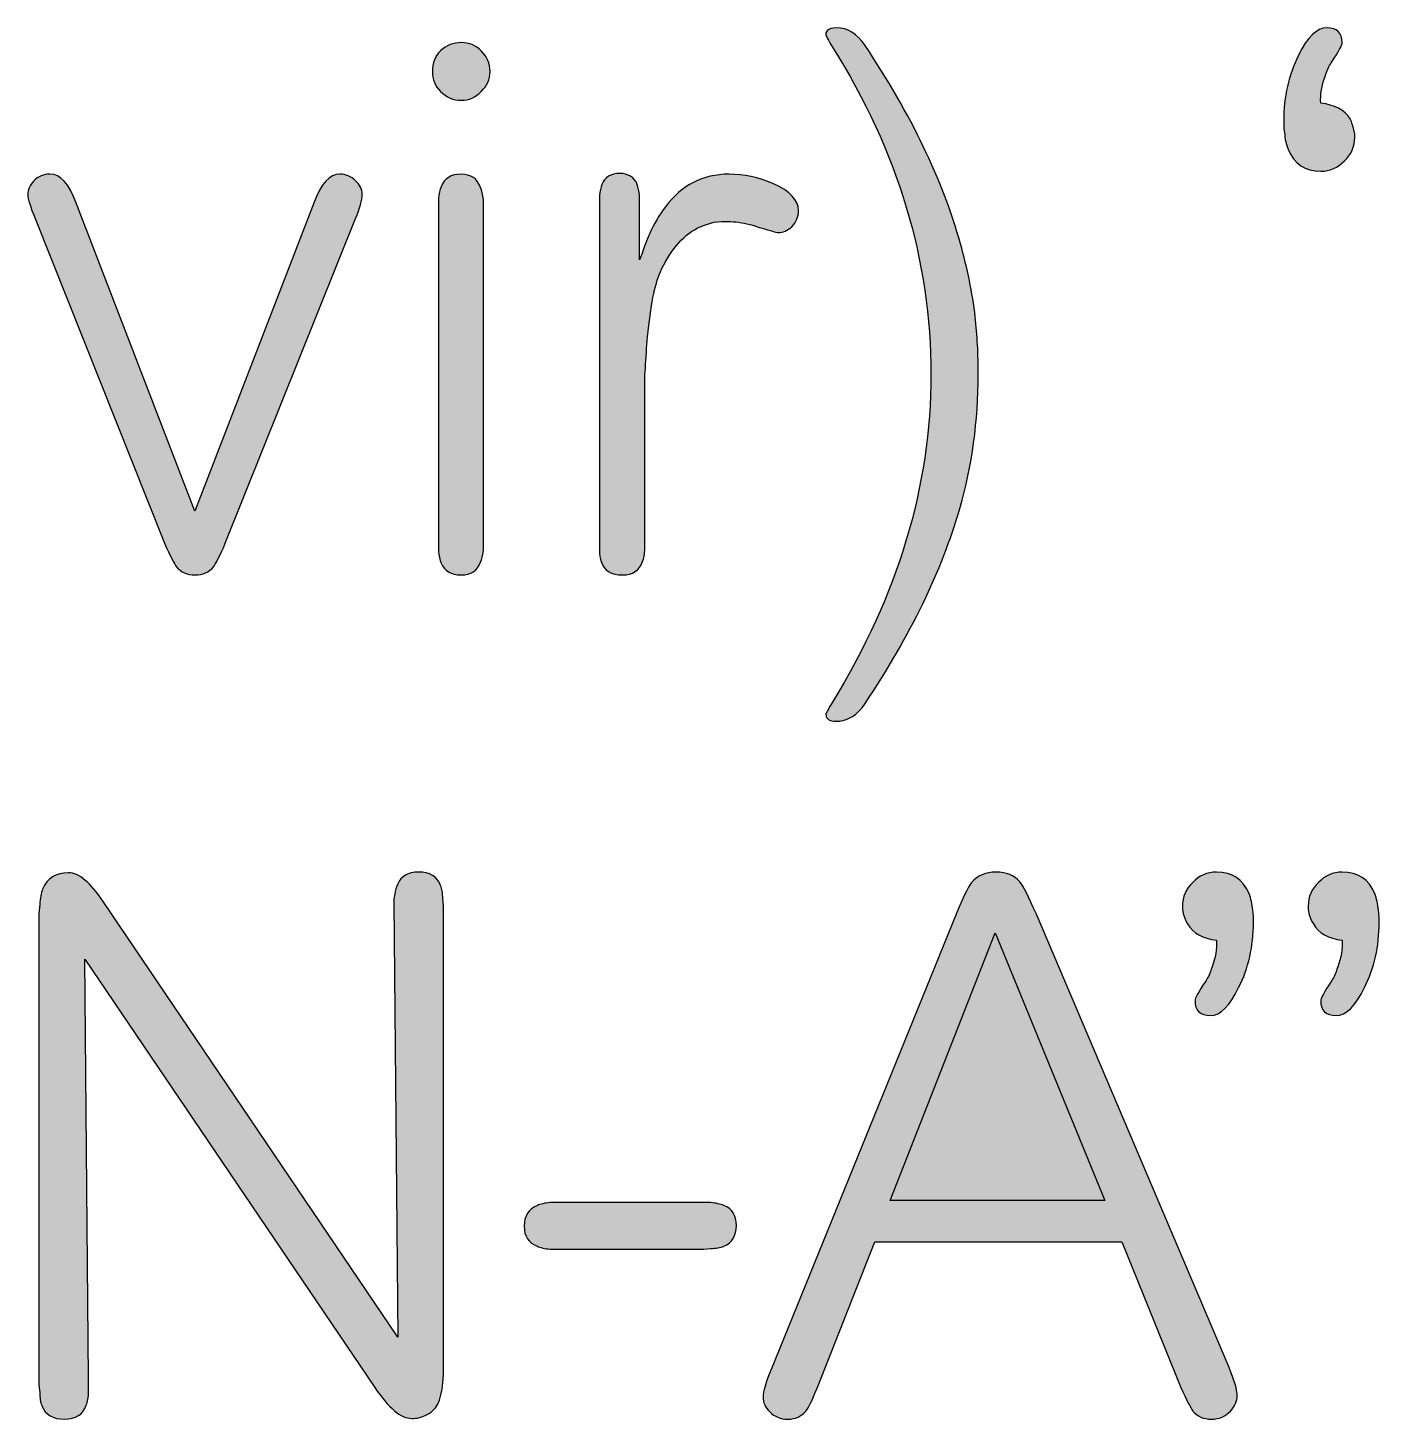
# Model space of a CAD drawing. Header units: centimetres. Extents: x -18.6 to 18.8, y -13 to 11.8.
# Drawn here: x -10.97 to -10.335, y -11.728 to -11.075 of the extents above; entities that cross this region are included whole.
import ezdxf

# ---------------------------------------------------------------- set-up
doc = ezdxf.new("R2010")
doc.units = ezdxf.units.CM
doc.header["$MEASUREMENT"] = 0
doc.layers.add('Layer 1', color=7, linetype='Continuous')

msp = doc.modelspace()

# ---------------------------------------------------------------- hatches: boundary and pattern name
at = {"layer": 'Layer 1', "true_color": 0x373435}
h = msp.add_hatch(color=250, dxfattribs=at)
edge = h.paths.add_edge_path()
edge.add_spline(control_points=[(-10.52366, -11.23747), (-10.52366, -11.25924), (-10.52655, -11.28019), (-10.53234, -11.30034), (-10.54069, -11.3295), (-10.55552, -11.36007), (-10.57682, -11.39202), (-10.58054, -11.39758), (-10.58517, -11.40036), (-10.59073, -11.40036), (-10.59188, -11.40036), (-10.59293, -11.40012), (-10.59386, -11.39966), (-10.59479, -11.39897), (-10.59526, -11.39815), (-10.59526, -11.39723), (-10.59526, -11.39676), (-10.59421, -11.39479), (-10.59212, -11.39132), (-10.56131, -11.34108), (-10.5459, -11.2898), (-10.5459, -11.23747), (-10.5459, -11.18399), (-10.56131, -11.1327), (-10.59212, -11.08362), (-10.59421, -11.08015), (-10.59526, -11.07818), (-10.59526, -11.07772), (-10.59526, -11.07772), (-10.59526, -11.07702), (-10.59526, -11.07702), (-10.59526, -11.07702), (-10.59457, -11.07598), (-10.59457, -11.07598), (-10.59386, -11.07505), (-10.59246, -11.07459), (-10.59038, -11.07459), (-10.58506, -11.07459), (-10.58054, -11.07736), (-10.57682, -11.08293), (-10.55528, -11.11511), (-10.54035, -11.14614), (-10.532, -11.176), (-10.52876, -11.18758), (-10.52644, -11.19904), (-10.52505, -11.21038), (-10.52413, -11.21895), (-10.52366, -11.22798), (-10.52366, -11.23747)], knot_values=[0, 0, 0, 0, 0.0625, 0.0625, 0.0625, 0.125, 0.125, 0.125, 0.1875, 0.1875, 0.1875, 0.25, 0.25, 0.25, 0.3125, 0.3125, 0.3125, 0.375, 0.375, 0.375, 0.4375, 0.4375, 0.4375, 0.5, 0.5, 0.5, 0.5625, 0.5625, 0.5625, 0.625, 0.625, 0.625, 0.6875, 0.6875, 0.6875, 0.75, 0.75, 0.75, 0.8125, 0.8125, 0.8125, 0.875, 0.875, 0.875, 0.9375, 0.9375, 0.9375, 1, 1, 1, 1], degree=3, periodic=1)
h = msp.add_hatch(color=250, dxfattribs=at)
edge = h.paths.add_edge_path()
edge.add_spline(control_points=[(-10.36275, -11.11001), (-10.35626, -11.1107), (-10.35163, -11.11314), (-10.34884, -11.1173), (-10.34815, -11.11893), (-10.34757, -11.12067), (-10.34711, -11.12251), (-10.34711, -11.12251), (-10.34676, -11.1246), (-10.34676, -11.1246), (-10.34676, -11.1246), (-10.34676, -11.12599), (-10.34676, -11.12599), (-10.34676, -11.13039), (-10.34839, -11.13409), (-10.35163, -11.1371), (-10.35463, -11.14035), (-10.35834, -11.14196), (-10.36275, -11.14196), (-10.37016, -11.14196), (-10.37526, -11.13849), (-10.37804, -11.13154), (-10.37896, -11.12946), (-10.37954, -11.12691), (-10.37978, -11.12391), (-10.38001, -11.12275), (-10.38012, -11.12159), (-10.38012, -11.12043), (-10.38012, -11.12043), (-10.38012, -11.11835), (-10.38012, -11.11835), (-10.38012, -11.10701), (-10.37781, -11.0967), (-10.37317, -11.08744), (-10.369, -11.07888), (-10.36459, -11.07459), (-10.35995, -11.07459), (-10.3551, -11.07459), (-10.35266, -11.07691), (-10.35266, -11.08154), (-10.35266, -11.0827), (-10.35429, -11.0857), (-10.35753, -11.09057), (-10.35799, -11.09126), (-10.35845, -11.09207), (-10.35892, -11.09299), (-10.35961, -11.09438), (-10.36019, -11.09589), (-10.36066, -11.09751), (-10.36228, -11.10168), (-10.36298, -11.10585), (-10.36275, -11.11001)], knot_values=[0, 0, 0, 0, 0.058824, 0.058824, 0.058824, 0.117647, 0.117647, 0.117647, 0.176471, 0.176471, 0.176471, 0.235294, 0.235294, 0.235294, 0.294118, 0.294118, 0.294118, 0.352941, 0.352941, 0.352941, 0.411765, 0.411765, 0.411765, 0.470588, 0.470588, 0.470588, 0.529412, 0.529412, 0.529412, 0.588235, 0.588235, 0.588235, 0.647059, 0.647059, 0.647059, 0.705882, 0.705882, 0.705882, 0.764706, 0.764706, 0.764706, 0.823529, 0.823529, 0.823529, 0.882353, 0.882353, 0.882353, 0.941176, 0.941176, 0.941176, 1, 1, 1, 1], degree=3, periodic=1)
h = msp.add_hatch(color=250, dxfattribs=at)
edge = h.paths.add_edge_path()
edge.add_spline(control_points=[(-10.75302, -11.09508), (-10.75302, -11.09878), (-10.75442, -11.10191), (-10.7572, -11.10446), (-10.75975, -11.10723), (-10.76287, -11.10862), (-10.76658, -11.10862), (-10.7703, -11.10862), (-10.77353, -11.10723), (-10.77632, -11.10446), (-10.77887, -11.10191), (-10.78014, -11.09878), (-10.78014, -11.09508), (-10.78014, -11.09114), (-10.77887, -11.0879), (-10.77632, -11.08536), (-10.77353, -11.08281), (-10.7703, -11.08154), (-10.76658, -11.08154), (-10.76287, -11.08154), (-10.75975, -11.08281), (-10.7572, -11.08536), (-10.75442, -11.08814), (-10.75302, -11.09138), (-10.75302, -11.09508)], knot_values=[0, 0, 0, 0, 0.125, 0.125, 0.125, 0.25, 0.25, 0.25, 0.375, 0.375, 0.375, 0.5, 0.5, 0.5, 0.625, 0.625, 0.625, 0.75, 0.75, 0.75, 0.875, 0.875, 0.875, 1, 1, 1, 1], degree=3, periodic=1)
h = msp.add_hatch(color=250, dxfattribs=at)
edge = h.paths.add_edge_path()
edge.add_spline(control_points=[(-10.83575, -11.15656), (-10.8325, -11.14775), (-10.82845, -11.14335), (-10.82358, -11.14335), (-10.8208, -11.14335), (-10.81837, -11.1444), (-10.81629, -11.14648), (-10.8142, -11.14833), (-10.81316, -11.15041), (-10.81316, -11.15273), (-10.81316, -11.15551), (-10.8142, -11.15933), (-10.81629, -11.16419), (-10.81629, -11.16419), (-10.87745, -11.31666), (-10.87745, -11.31666), (-10.87999, -11.32268), (-10.88185, -11.32638), (-10.88301, -11.32777), (-10.8851, -11.33032), (-10.888, -11.33158), (-10.89169, -11.33158), (-10.8954, -11.33158), (-10.89829, -11.33032), (-10.90039, -11.32777), (-10.90154, -11.32638), (-10.9034, -11.32268), (-10.90595, -11.31666), (-10.90595, -11.31666), (-10.96676, -11.16419), (-10.96676, -11.16419), (-10.96908, -11.15864), (-10.97024, -11.15493), (-10.97024, -11.15308), (-10.97024, -11.15077), (-10.96931, -11.14856), (-10.96746, -11.14648), (-10.96537, -11.1444), (-10.96283, -11.14335), (-10.95982, -11.14335), (-10.95495, -11.14335), (-10.9509, -11.14775), (-10.94765, -11.15656), (-10.94765, -11.15656), (-10.89169, -11.30172), (-10.89169, -11.30172), (-10.89169, -11.30172), (-10.83575, -11.15656), (-10.83575, -11.15656)], knot_values=[0, 0, 0, 0, 0.0625, 0.0625, 0.0625, 0.125, 0.125, 0.125, 0.1875, 0.1875, 0.1875, 0.25, 0.25, 0.25, 0.3125, 0.3125, 0.3125, 0.375, 0.375, 0.375, 0.4375, 0.4375, 0.4375, 0.5, 0.5, 0.5, 0.5625, 0.5625, 0.5625, 0.625, 0.625, 0.625, 0.6875, 0.6875, 0.6875, 0.75, 0.75, 0.75, 0.8125, 0.8125, 0.8125, 0.875, 0.875, 0.875, 0.9375, 0.9375, 0.9375, 1, 1, 1, 1], degree=3, periodic=1)
h = msp.add_hatch(color=250, dxfattribs=at)
edge = h.paths.add_edge_path()
edge.add_spline(control_points=[(-10.75616, -11.32013), (-10.75639, -11.32245), (-10.75686, -11.32429), (-10.75755, -11.32568), (-10.75894, -11.32962), (-10.76195, -11.33158), (-10.76658, -11.33158), (-10.77145, -11.33158), (-10.77458, -11.32974), (-10.77597, -11.32603), (-10.77666, -11.32442), (-10.77713, -11.32256), (-10.77735, -11.32047), (-10.77735, -11.32047), (-10.77735, -11.15482), (-10.77735, -11.15482), (-10.77713, -11.1525), (-10.77666, -11.15065), (-10.77597, -11.14925), (-10.77458, -11.14532), (-10.77145, -11.14335), (-10.76658, -11.14335), (-10.76195, -11.14335), (-10.75894, -11.14544), (-10.75755, -11.14961), (-10.75686, -11.15099), (-10.75639, -11.15285), (-10.75616, -11.15516), (-10.75616, -11.15516), (-10.75616, -11.32013), (-10.75616, -11.32013)], knot_values=[0, 0, 0, 0, 0.1, 0.1, 0.1, 0.2, 0.2, 0.2, 0.3, 0.3, 0.3, 0.4, 0.4, 0.4, 0.5, 0.5, 0.5, 0.6, 0.6, 0.6, 0.7, 0.7, 0.7, 0.8, 0.8, 0.8, 0.9, 0.9, 0.9, 1, 1, 1, 1], degree=3, periodic=1)
h = msp.add_hatch(color=250, dxfattribs=at)
edge = h.paths.add_edge_path()
edge.add_spline(control_points=[(-10.68039, -11.31978), (-10.68039, -11.3221), (-10.68075, -11.32395), (-10.68145, -11.32534), (-10.68284, -11.3295), (-10.68596, -11.33158), (-10.69082, -11.33158), (-10.69616, -11.33158), (-10.69951, -11.3295), (-10.7009, -11.32534), (-10.70137, -11.32395), (-10.7016, -11.3221), (-10.7016, -11.31978), (-10.7016, -11.31978), (-10.7016, -11.15343), (-10.7016, -11.15343), (-10.70137, -11.15135), (-10.70102, -11.14961), (-10.70056, -11.14822), (-10.69917, -11.14474), (-10.69639, -11.14301), (-10.69221, -11.14301), (-10.68805, -11.14301), (-10.68526, -11.14474), (-10.68387, -11.14822), (-10.68342, -11.14961), (-10.68307, -11.15135), (-10.68284, -11.15343), (-10.68284, -11.15343), (-10.68284, -11.18364), (-10.68284, -11.18364), (-10.68284, -11.18364), (-10.68179, -11.18086), (-10.68179, -11.18086), (-10.68179, -11.18086), (-10.68075, -11.17809), (-10.68075, -11.17809), (-10.68004, -11.17577), (-10.67923, -11.17369), (-10.67831, -11.17183), (-10.67599, -11.16674), (-10.67345, -11.16234), (-10.67067, -11.15864), (-10.66302, -11.14845), (-10.65306, -11.14335), (-10.64078, -11.14335), (-10.63383, -11.14335), (-10.62688, -11.14486), (-10.61992, -11.14787), (-10.61205, -11.15135), (-10.60811, -11.15551), (-10.60811, -11.16037), (-10.60811, -11.16338), (-10.60916, -11.16593), (-10.61124, -11.16801), (-10.61332, -11.16987), (-10.6154, -11.17079), (-10.6175, -11.17079), (-10.61795, -11.17079), (-10.62016, -11.17021), (-10.6241, -11.16906), (-10.62572, -11.16859), (-10.62723, -11.16813), (-10.62862, -11.16767), (-10.63001, -11.1672), (-10.63082, -11.16698), (-10.63104, -11.16698), (-10.63452, -11.16604), (-10.638, -11.16558), (-10.64147, -11.16558), (-10.64147, -11.16558), (-10.64426, -11.16558), (-10.64426, -11.16558), (-10.64426, -11.16558), (-10.64773, -11.16593), (-10.64773, -11.16593), (-10.6505, -11.16662), (-10.65318, -11.16755), (-10.65572, -11.16871), (-10.6629, -11.17264), (-10.6687, -11.17959), (-10.6731, -11.18954), (-10.67565, -11.19511), (-10.67762, -11.20517), (-10.67901, -11.21976), (-10.67946, -11.22462), (-10.67981, -11.2296), (-10.68004, -11.23469), (-10.68028, -11.23655), (-10.68039, -11.23829), (-10.68039, -11.2399), (-10.68039, -11.2399), (-10.68039, -11.31978), (-10.68039, -11.31978)], knot_values=[0, 0, 0, 0, 0.032258, 0.032258, 0.032258, 0.064516, 0.064516, 0.064516, 0.096774, 0.096774, 0.096774, 0.129032, 0.129032, 0.129032, 0.16129, 0.16129, 0.16129, 0.193548, 0.193548, 0.193548, 0.225806, 0.225806, 0.225806, 0.258065, 0.258065, 0.258065, 0.290323, 0.290323, 0.290323, 0.322581, 0.322581, 0.322581, 0.354839, 0.354839, 0.354839, 0.387097, 0.387097, 0.387097, 0.419355, 0.419355, 0.419355, 0.451613, 0.451613, 0.451613, 0.483871, 0.483871, 0.483871, 0.516129, 0.516129, 0.516129, 0.548387, 0.548387, 0.548387, 0.580645, 0.580645, 0.580645, 0.612903, 0.612903, 0.612903, 0.645161, 0.645161, 0.645161, 0.677419, 0.677419, 0.677419, 0.709677, 0.709677, 0.709677, 0.741935, 0.741935, 0.741935, 0.774194, 0.774194, 0.774194, 0.806452, 0.806452, 0.806452, 0.83871, 0.83871, 0.83871, 0.870968, 0.870968, 0.870968, 0.903226, 0.903226, 0.903226, 0.935484, 0.935484, 0.935484, 0.967742, 0.967742, 0.967742, 1, 1, 1, 1], degree=3, periodic=1)
h = msp.add_hatch(color=250, dxfattribs=at)
edge = h.paths.add_edge_path()
edge.add_spline(control_points=[(-10.79819, -11.48544), (-10.79819, -11.48544), (-10.79819, -11.4837), (-10.79819, -11.4837), (-10.79819, -11.4837), (-10.79785, -11.48162), (-10.79785, -11.48162), (-10.79761, -11.47976), (-10.79714, -11.47815), (-10.79645, -11.47676), (-10.79482, -11.47305), (-10.79158, -11.4712), (-10.78672, -11.4712), (-10.78138, -11.4712), (-10.77791, -11.47328), (-10.77629, -11.47745), (-10.7756, -11.47907), (-10.77525, -11.48115), (-10.77525, -11.4837), (-10.77525, -11.4837), (-10.77491, -11.48718), (-10.77491, -11.48718), (-10.77491, -11.48718), (-10.77491, -11.70354), (-10.77491, -11.70354), (-10.77491, -11.71443), (-10.77652, -11.72125), (-10.77976, -11.72403), (-10.78092, -11.72519), (-10.7822, -11.726), (-10.7836, -11.72646), (-10.78545, -11.72739), (-10.78753, -11.72785), (-10.78984, -11.72785), (-10.79494, -11.72785), (-10.80074, -11.72299), (-10.80722, -11.71327), (-10.80722, -11.71327), (-10.94347, -11.51218), (-10.94347, -11.51218), (-10.94347, -11.51218), (-10.94172, -11.70909), (-10.94172, -11.70909), (-10.94172, -11.70909), (-10.94172, -11.71535), (-10.94172, -11.71535), (-10.94172, -11.7179), (-10.94206, -11.71998), (-10.94276, -11.72161), (-10.94416, -11.726), (-10.94763, -11.7282), (-10.95318, -11.7282), (-10.95853, -11.7282), (-10.962, -11.72611), (-10.96361, -11.72195), (-10.96432, -11.72033), (-10.96466, -11.71824), (-10.96466, -11.71569), (-10.96466, -11.71569), (-10.96501, -11.71222), (-10.96501, -11.71222), (-10.96501, -11.71222), (-10.96501, -11.49065), (-10.96501, -11.49065), (-10.96501, -11.49065), (-10.96466, -11.48649), (-10.96466, -11.48649), (-10.96443, -11.48347), (-10.96396, -11.48104), (-10.96327, -11.47918), (-10.96119, -11.4741), (-10.95713, -11.47155), (-10.9511, -11.47155), (-10.94624, -11.47155), (-10.9408, -11.47607), (-10.93477, -11.48509), (-10.93477, -11.48509), (-10.79645, -11.68965), (-10.79645, -11.68965), (-10.79645, -11.68965), (-10.79819, -11.48544), (-10.79819, -11.48544)], knot_values=[0, 0, 0, 0, 0.037037, 0.037037, 0.037037, 0.074074, 0.074074, 0.074074, 0.111111, 0.111111, 0.111111, 0.148148, 0.148148, 0.148148, 0.185185, 0.185185, 0.185185, 0.222222, 0.222222, 0.222222, 0.259259, 0.259259, 0.259259, 0.296296, 0.296296, 0.296296, 0.333333, 0.333333, 0.333333, 0.37037, 0.37037, 0.37037, 0.407407, 0.407407, 0.407407, 0.444444, 0.444444, 0.444444, 0.481481, 0.481481, 0.481481, 0.518519, 0.518519, 0.518519, 0.555556, 0.555556, 0.555556, 0.592593, 0.592593, 0.592593, 0.62963, 0.62963, 0.62963, 0.666667, 0.666667, 0.666667, 0.703704, 0.703704, 0.703704, 0.740741, 0.740741, 0.740741, 0.777778, 0.777778, 0.777778, 0.814815, 0.814815, 0.814815, 0.851852, 0.851852, 0.851852, 0.888889, 0.888889, 0.888889, 0.925926, 0.925926, 0.925926, 0.962963, 0.962963, 0.962963, 1, 1, 1, 1], degree=3, periodic=1)
h = msp.add_hatch(color=250, dxfattribs=at)
edge = h.paths.add_edge_path()
edge.add_spline(control_points=[(-10.57229, -11.64485), (-10.57229, -11.64485), (-10.5994, -11.71361), (-10.5994, -11.71361), (-10.60171, -11.7194), (-10.60345, -11.72299), (-10.60461, -11.72438), (-10.60669, -11.72693), (-10.6096, -11.7282), (-10.6133, -11.7282), (-10.61654, -11.7282), (-10.61932, -11.72704), (-10.62164, -11.72472), (-10.62373, -11.72264), (-10.62477, -11.72033), (-10.62477, -11.71778), (-10.62477, -11.71524), (-10.6235, -11.71095), (-10.62094, -11.70493), (-10.62094, -11.70493), (-10.53406, -11.491), (-10.53406, -11.491), (-10.53104, -11.48336), (-10.52862, -11.47838), (-10.52677, -11.47607), (-10.52398, -11.47282), (-10.52016, -11.4712), (-10.51529, -11.4712), (-10.51043, -11.4712), (-10.50673, -11.47271), (-10.50417, -11.47571), (-10.50255, -11.4778), (-10.5, -11.48278), (-10.49652, -11.49065), (-10.49652, -11.49065), (-10.40583, -11.70389), (-10.40583, -11.70389), (-10.40327, -11.70991), (-10.402, -11.7143), (-10.402, -11.71709), (-10.402, -11.71964), (-10.40303, -11.72206), (-10.40513, -11.72438), (-10.40744, -11.72693), (-10.41046, -11.7282), (-10.41415, -11.7282), (-10.41786, -11.7282), (-10.42076, -11.72693), (-10.42285, -11.72438), (-10.424, -11.72276), (-10.42586, -11.71906), (-10.42841, -11.71327), (-10.42841, -11.71327), (-10.45621, -11.64485), (-10.45621, -11.64485), (-10.45621, -11.64485), (-10.57229, -11.64485), (-10.57229, -11.64485)], knot_values=[0, 0, 0, 0, 0.052632, 0.052632, 0.052632, 0.105263, 0.105263, 0.105263, 0.157895, 0.157895, 0.157895, 0.210526, 0.210526, 0.210526, 0.263158, 0.263158, 0.263158, 0.315789, 0.315789, 0.315789, 0.368421, 0.368421, 0.368421, 0.421053, 0.421053, 0.421053, 0.473684, 0.473684, 0.473684, 0.526316, 0.526316, 0.526316, 0.578947, 0.578947, 0.578947, 0.631579, 0.631579, 0.631579, 0.684211, 0.684211, 0.684211, 0.736842, 0.736842, 0.736842, 0.789474, 0.789474, 0.789474, 0.842105, 0.842105, 0.842105, 0.894737, 0.894737, 0.894737, 0.947368, 0.947368, 0.947368, 1, 1, 1, 1], degree=3, periodic=1)
h = msp.add_hatch(color=250, dxfattribs=at)
edge = h.paths.add_edge_path()
edge.add_spline(control_points=[(-10.41173, -11.50315), (-10.41821, -11.50246), (-10.42273, -11.49991), (-10.42528, -11.49551), (-10.42621, -11.49412), (-10.4269, -11.4925), (-10.42737, -11.49065), (-10.42737, -11.49065), (-10.42771, -11.48857), (-10.42771, -11.48857), (-10.42771, -11.48857), (-10.42771, -11.48718), (-10.42771, -11.48718), (-10.42771, -11.48278), (-10.42609, -11.47907), (-10.42285, -11.47607), (-10.41984, -11.47282), (-10.41612, -11.4712), (-10.41173, -11.4712), (-10.40431, -11.4712), (-10.39921, -11.47455), (-10.39643, -11.48128), (-10.39551, -11.48359), (-10.39493, -11.48625), (-10.3947, -11.48926), (-10.39446, -11.49042), (-10.39435, -11.49157), (-10.39435, -11.49273), (-10.39435, -11.49273), (-10.39435, -11.49481), (-10.39435, -11.49481), (-10.39435, -11.50616), (-10.39667, -11.51635), (-10.4013, -11.52538), (-10.40547, -11.53418), (-10.40987, -11.53857), (-10.4145, -11.53857), (-10.41937, -11.53857), (-10.42181, -11.53626), (-10.42181, -11.53163), (-10.42181, -11.53047), (-10.42019, -11.52746), (-10.41694, -11.5226), (-10.41647, -11.52191), (-10.41601, -11.5211), (-10.41554, -11.52017), (-10.41485, -11.51878), (-10.41428, -11.51728), (-10.41381, -11.51565), (-10.41218, -11.51149), (-10.41149, -11.50732), (-10.41173, -11.50315)], knot_values=[0, 0, 0, 0, 0.058824, 0.058824, 0.058824, 0.117647, 0.117647, 0.117647, 0.176471, 0.176471, 0.176471, 0.235294, 0.235294, 0.235294, 0.294118, 0.294118, 0.294118, 0.352941, 0.352941, 0.352941, 0.411765, 0.411765, 0.411765, 0.470588, 0.470588, 0.470588, 0.529412, 0.529412, 0.529412, 0.588235, 0.588235, 0.588235, 0.647059, 0.647059, 0.647059, 0.705882, 0.705882, 0.705882, 0.764706, 0.764706, 0.764706, 0.823529, 0.823529, 0.823529, 0.882353, 0.882353, 0.882353, 0.941176, 0.941176, 0.941176, 1, 1, 1, 1], degree=3, periodic=1)
h = msp.add_hatch(color=250, dxfattribs=at)
edge = h.paths.add_edge_path()
edge.add_spline(control_points=[(-10.35264, -11.50315), (-10.35913, -11.50246), (-10.36365, -11.49991), (-10.3662, -11.49551), (-10.36712, -11.49412), (-10.36781, -11.4925), (-10.36828, -11.49065), (-10.36828, -11.49065), (-10.36863, -11.48857), (-10.36863, -11.48857), (-10.36863, -11.48857), (-10.36863, -11.48718), (-10.36863, -11.48718), (-10.36863, -11.48278), (-10.36701, -11.47907), (-10.36376, -11.47607), (-10.36076, -11.47282), (-10.35704, -11.4712), (-10.35264, -11.4712), (-10.34523, -11.4712), (-10.34013, -11.47455), (-10.33735, -11.48128), (-10.33642, -11.48359), (-10.33584, -11.48625), (-10.33561, -11.48926), (-10.33539, -11.49042), (-10.33527, -11.49157), (-10.33527, -11.49273), (-10.33527, -11.49273), (-10.33527, -11.49481), (-10.33527, -11.49481), (-10.33527, -11.50616), (-10.33758, -11.51635), (-10.34221, -11.52538), (-10.3464, -11.53418), (-10.35079, -11.53857), (-10.35542, -11.53857), (-10.36029, -11.53857), (-10.36273, -11.53626), (-10.36273, -11.53163), (-10.36273, -11.53047), (-10.3611, -11.52746), (-10.35785, -11.5226), (-10.35739, -11.52191), (-10.35693, -11.5211), (-10.35646, -11.52017), (-10.35577, -11.51878), (-10.35519, -11.51728), (-10.35472, -11.51565), (-10.35311, -11.51149), (-10.35241, -11.50732), (-10.35264, -11.50315)], knot_values=[0, 0, 0, 0, 0.058824, 0.058824, 0.058824, 0.117647, 0.117647, 0.117647, 0.176471, 0.176471, 0.176471, 0.235294, 0.235294, 0.235294, 0.294118, 0.294118, 0.294118, 0.352941, 0.352941, 0.352941, 0.411765, 0.411765, 0.411765, 0.470588, 0.470588, 0.470588, 0.529412, 0.529412, 0.529412, 0.588235, 0.588235, 0.588235, 0.647059, 0.647059, 0.647059, 0.705882, 0.705882, 0.705882, 0.764706, 0.764706, 0.764706, 0.823529, 0.823529, 0.823529, 0.882353, 0.882353, 0.882353, 0.941176, 0.941176, 0.941176, 1, 1, 1, 1], degree=3, periodic=1)
h = msp.add_hatch(color=250, dxfattribs=at)
edge = h.paths.add_edge_path()
edge.add_spline(control_points=[(-10.46421, -11.6254), (-10.46421, -11.6254), (-10.51564, -11.49968), (-10.51564, -11.49968), (-10.51564, -11.49968), (-10.56499, -11.6254), (-10.56499, -11.6254), (-10.56499, -11.6254), (-10.46421, -11.6254), (-10.46421, -11.6254)], knot_values=[0, 0, 0, 0, 0.333333, 0.333333, 0.333333, 0.666667, 0.666667, 0.666667, 1, 1, 1, 1], degree=3, periodic=1)
h = msp.add_hatch(color=250, dxfattribs=at)
edge = h.paths.add_edge_path()
edge.add_spline(control_points=[(-10.64945, -11.62644), (-10.6469, -11.62667), (-10.64481, -11.62714), (-10.64319, -11.62783), (-10.63925, -11.62922), (-10.63729, -11.63235), (-10.63729, -11.6372), (-10.63729, -11.64207), (-10.63925, -11.64531), (-10.64319, -11.64693), (-10.64481, -11.64762), (-10.6469, -11.64798), (-10.64945, -11.64798), (-10.64945, -11.64798), (-10.65257, -11.64832), (-10.65257, -11.64832), (-10.65257, -11.64832), (-10.72487, -11.64832), (-10.72487, -11.64832), (-10.72741, -11.64809), (-10.72938, -11.64762), (-10.73077, -11.64693), (-10.73493, -11.64554), (-10.73702, -11.64241), (-10.73702, -11.63756), (-10.73702, -11.63269), (-10.73493, -11.62945), (-10.73077, -11.62783), (-10.72938, -11.62714), (-10.72741, -11.62667), (-10.72487, -11.62644), (-10.72487, -11.62644), (-10.64945, -11.62644), (-10.64945, -11.62644)], knot_values=[0, 0, 0, 0, 0.090909, 0.090909, 0.090909, 0.181818, 0.181818, 0.181818, 0.272727, 0.272727, 0.272727, 0.363636, 0.363636, 0.363636, 0.454545, 0.454545, 0.454545, 0.545455, 0.545455, 0.545455, 0.636364, 0.636364, 0.636364, 0.727273, 0.727273, 0.727273, 0.818182, 0.818182, 0.818182, 0.909091, 0.909091, 0.909091, 1, 1, 1, 1], degree=3, periodic=1)

# ---------------------------------------------------------------- linework, layer by layer
at = {"layer": 'Layer 1', "color": 250}
for points, knots in [([(-10.52366, -11.23747), (-10.52366, -11.25924), (-10.52655, -11.28019), (-10.53234, -11.30034), (-10.54069, -11.3295), (-10.55552, -11.36007), (-10.57682, -11.39202), (-10.58054, -11.39758), (-10.58517, -11.40036), (-10.59073, -11.40036), (-10.59188, -11.40036), (-10.59293, -11.40012), (-10.59386, -11.39966), (-10.59479, -11.39897), (-10.59526, -11.39815), (-10.59526, -11.39723), (-10.59526, -11.39676), (-10.59421, -11.39479), (-10.59212, -11.39132), (-10.56131, -11.34108), (-10.5459, -11.2898), (-10.5459, -11.23747), (-10.5459, -11.18399), (-10.56131, -11.1327), (-10.59212, -11.08362), (-10.59421, -11.08015), (-10.59526, -11.07818), (-10.59526, -11.07772), (-10.59526, -11.07772), (-10.59526, -11.07702), (-10.59526, -11.07702), (-10.59526, -11.07702), (-10.59457, -11.07598), (-10.59457, -11.07598), (-10.59386, -11.07505), (-10.59246, -11.07459), (-10.59038, -11.07459), (-10.58506, -11.07459), (-10.58054, -11.07736), (-10.57682, -11.08293), (-10.55528, -11.11511), (-10.54035, -11.14614), (-10.532, -11.176), (-10.52876, -11.18758), (-10.52644, -11.19904), (-10.52505, -11.21038), (-10.52413, -11.21895), (-10.52366, -11.22798), (-10.52366, -11.23747)], [0, 0, 0, 0, 0.0625, 0.0625, 0.0625, 0.125, 0.125, 0.125, 0.1875, 0.1875, 0.1875, 0.25, 0.25, 0.25, 0.3125, 0.3125, 0.3125, 0.375, 0.375, 0.375, 0.4375, 0.4375, 0.4375, 0.5, 0.5, 0.5, 0.5625, 0.5625, 0.5625, 0.625, 0.625, 0.625, 0.6875, 0.6875, 0.6875, 0.75, 0.75, 0.75, 0.8125, 0.8125, 0.8125, 0.875, 0.875, 0.875, 0.9375, 0.9375, 0.9375, 1, 1, 1, 1]), ([(-10.36275, -11.11001), (-10.35626, -11.1107), (-10.35163, -11.11314), (-10.34884, -11.1173), (-10.34815, -11.11893), (-10.34757, -11.12067), (-10.34711, -11.12251), (-10.34711, -11.12251), (-10.34676, -11.1246), (-10.34676, -11.1246), (-10.34676, -11.1246), (-10.34676, -11.12599), (-10.34676, -11.12599), (-10.34676, -11.13039), (-10.34839, -11.13409), (-10.35163, -11.1371), (-10.35463, -11.14035), (-10.35834, -11.14196), (-10.36275, -11.14196), (-10.37016, -11.14196), (-10.37526, -11.13849), (-10.37804, -11.13154), (-10.37896, -11.12946), (-10.37954, -11.12691), (-10.37978, -11.12391), (-10.38001, -11.12275), (-10.38012, -11.12159), (-10.38012, -11.12043), (-10.38012, -11.12043), (-10.38012, -11.11835), (-10.38012, -11.11835), (-10.38012, -11.10701), (-10.37781, -11.0967), (-10.37317, -11.08744), (-10.369, -11.07888), (-10.36459, -11.07459), (-10.35995, -11.07459), (-10.3551, -11.07459), (-10.35266, -11.07691), (-10.35266, -11.08154), (-10.35266, -11.0827), (-10.35429, -11.0857), (-10.35753, -11.09057), (-10.35799, -11.09126), (-10.35845, -11.09207), (-10.35892, -11.09299), (-10.35961, -11.09438), (-10.36019, -11.09589), (-10.36066, -11.09751), (-10.36228, -11.10168), (-10.36298, -11.10585), (-10.36275, -11.11001)], [0, 0, 0, 0, 0.058824, 0.058824, 0.058824, 0.117647, 0.117647, 0.117647, 0.176471, 0.176471, 0.176471, 0.235294, 0.235294, 0.235294, 0.294118, 0.294118, 0.294118, 0.352941, 0.352941, 0.352941, 0.411765, 0.411765, 0.411765, 0.470588, 0.470588, 0.470588, 0.529412, 0.529412, 0.529412, 0.588235, 0.588235, 0.588235, 0.647059, 0.647059, 0.647059, 0.705882, 0.705882, 0.705882, 0.764706, 0.764706, 0.764706, 0.823529, 0.823529, 0.823529, 0.882353, 0.882353, 0.882353, 0.941176, 0.941176, 0.941176, 1, 1, 1, 1]), ([(-10.75302, -11.09508), (-10.75302, -11.09878), (-10.75442, -11.10191), (-10.7572, -11.10446), (-10.75975, -11.10723), (-10.76287, -11.10862), (-10.76658, -11.10862), (-10.7703, -11.10862), (-10.77353, -11.10723), (-10.77632, -11.10446), (-10.77887, -11.10191), (-10.78014, -11.09878), (-10.78014, -11.09508), (-10.78014, -11.09114), (-10.77887, -11.0879), (-10.77632, -11.08536), (-10.77353, -11.08281), (-10.7703, -11.08154), (-10.76658, -11.08154), (-10.76287, -11.08154), (-10.75975, -11.08281), (-10.7572, -11.08536), (-10.75442, -11.08814), (-10.75302, -11.09138), (-10.75302, -11.09508)], [0, 0, 0, 0, 0.125, 0.125, 0.125, 0.25, 0.25, 0.25, 0.375, 0.375, 0.375, 0.5, 0.5, 0.5, 0.625, 0.625, 0.625, 0.75, 0.75, 0.75, 0.875, 0.875, 0.875, 1, 1, 1, 1]), ([(-10.83575, -11.15656), (-10.8325, -11.14775), (-10.82845, -11.14335), (-10.82358, -11.14335), (-10.8208, -11.14335), (-10.81837, -11.1444), (-10.81629, -11.14648), (-10.8142, -11.14833), (-10.81316, -11.15041), (-10.81316, -11.15273), (-10.81316, -11.15551), (-10.8142, -11.15933), (-10.81629, -11.16419), (-10.81629, -11.16419), (-10.87745, -11.31666), (-10.87745, -11.31666), (-10.87999, -11.32268), (-10.88185, -11.32638), (-10.88301, -11.32777), (-10.8851, -11.33032), (-10.888, -11.33158), (-10.89169, -11.33158), (-10.8954, -11.33158), (-10.89829, -11.33032), (-10.90039, -11.32777), (-10.90154, -11.32638), (-10.9034, -11.32268), (-10.90595, -11.31666), (-10.90595, -11.31666), (-10.96676, -11.16419), (-10.96676, -11.16419), (-10.96908, -11.15864), (-10.97024, -11.15493), (-10.97024, -11.15308), (-10.97024, -11.15077), (-10.96931, -11.14856), (-10.96746, -11.14648), (-10.96537, -11.1444), (-10.96283, -11.14335), (-10.95982, -11.14335), (-10.95495, -11.14335), (-10.9509, -11.14775), (-10.94765, -11.15656), (-10.94765, -11.15656), (-10.89169, -11.30172), (-10.89169, -11.30172), (-10.89169, -11.30172), (-10.83575, -11.15656), (-10.83575, -11.15656)], [0, 0, 0, 0, 0.0625, 0.0625, 0.0625, 0.125, 0.125, 0.125, 0.1875, 0.1875, 0.1875, 0.25, 0.25, 0.25, 0.3125, 0.3125, 0.3125, 0.375, 0.375, 0.375, 0.4375, 0.4375, 0.4375, 0.5, 0.5, 0.5, 0.5625, 0.5625, 0.5625, 0.625, 0.625, 0.625, 0.6875, 0.6875, 0.6875, 0.75, 0.75, 0.75, 0.8125, 0.8125, 0.8125, 0.875, 0.875, 0.875, 0.9375, 0.9375, 0.9375, 1, 1, 1, 1]), ([(-10.75616, -11.32013), (-10.75639, -11.32245), (-10.75686, -11.32429), (-10.75755, -11.32568), (-10.75894, -11.32962), (-10.76195, -11.33158), (-10.76658, -11.33158), (-10.77145, -11.33158), (-10.77458, -11.32974), (-10.77597, -11.32603), (-10.77666, -11.32442), (-10.77713, -11.32256), (-10.77735, -11.32047), (-10.77735, -11.32047), (-10.77735, -11.15482), (-10.77735, -11.15482), (-10.77713, -11.1525), (-10.77666, -11.15065), (-10.77597, -11.14925), (-10.77458, -11.14532), (-10.77145, -11.14335), (-10.76658, -11.14335), (-10.76195, -11.14335), (-10.75894, -11.14544), (-10.75755, -11.14961), (-10.75686, -11.15099), (-10.75639, -11.15285), (-10.75616, -11.15516), (-10.75616, -11.15516), (-10.75616, -11.32013), (-10.75616, -11.32013)], [0, 0, 0, 0, 0.1, 0.1, 0.1, 0.2, 0.2, 0.2, 0.3, 0.3, 0.3, 0.4, 0.4, 0.4, 0.5, 0.5, 0.5, 0.6, 0.6, 0.6, 0.7, 0.7, 0.7, 0.8, 0.8, 0.8, 0.9, 0.9, 0.9, 1, 1, 1, 1]), ([(-10.68039, -11.31978), (-10.68039, -11.3221), (-10.68075, -11.32395), (-10.68145, -11.32534), (-10.68284, -11.3295), (-10.68596, -11.33158), (-10.69082, -11.33158), (-10.69616, -11.33158), (-10.69951, -11.3295), (-10.7009, -11.32534), (-10.70137, -11.32395), (-10.7016, -11.3221), (-10.7016, -11.31978), (-10.7016, -11.31978), (-10.7016, -11.15343), (-10.7016, -11.15343), (-10.70137, -11.15135), (-10.70102, -11.14961), (-10.70056, -11.14822), (-10.69917, -11.14474), (-10.69639, -11.14301), (-10.69221, -11.14301), (-10.68805, -11.14301), (-10.68526, -11.14474), (-10.68387, -11.14822), (-10.68342, -11.14961), (-10.68307, -11.15135), (-10.68284, -11.15343), (-10.68284, -11.15343), (-10.68284, -11.18364), (-10.68284, -11.18364), (-10.68284, -11.18364), (-10.68179, -11.18086), (-10.68179, -11.18086), (-10.68179, -11.18086), (-10.68075, -11.17809), (-10.68075, -11.17809), (-10.68004, -11.17577), (-10.67923, -11.17369), (-10.67831, -11.17183), (-10.67599, -11.16674), (-10.67345, -11.16234), (-10.67067, -11.15864), (-10.66302, -11.14845), (-10.65306, -11.14335), (-10.64078, -11.14335), (-10.63383, -11.14335), (-10.62688, -11.14486), (-10.61992, -11.14787), (-10.61205, -11.15135), (-10.60811, -11.15551), (-10.60811, -11.16037), (-10.60811, -11.16338), (-10.60916, -11.16593), (-10.61124, -11.16801), (-10.61332, -11.16987), (-10.6154, -11.17079), (-10.6175, -11.17079), (-10.61795, -11.17079), (-10.62016, -11.17021), (-10.6241, -11.16906), (-10.62572, -11.16859), (-10.62723, -11.16813), (-10.62862, -11.16767), (-10.63001, -11.1672), (-10.63082, -11.16698), (-10.63104, -11.16698), (-10.63452, -11.16604), (-10.638, -11.16558), (-10.64147, -11.16558), (-10.64147, -11.16558), (-10.64426, -11.16558), (-10.64426, -11.16558), (-10.64426, -11.16558), (-10.64773, -11.16593), (-10.64773, -11.16593), (-10.6505, -11.16662), (-10.65318, -11.16755), (-10.65572, -11.16871), (-10.6629, -11.17264), (-10.6687, -11.17959), (-10.6731, -11.18954), (-10.67565, -11.19511), (-10.67762, -11.20517), (-10.67901, -11.21976), (-10.67946, -11.22462), (-10.67981, -11.2296), (-10.68004, -11.23469), (-10.68028, -11.23655), (-10.68039, -11.23829), (-10.68039, -11.2399), (-10.68039, -11.2399), (-10.68039, -11.31978), (-10.68039, -11.31978)], [0, 0, 0, 0, 0.032258, 0.032258, 0.032258, 0.064516, 0.064516, 0.064516, 0.096774, 0.096774, 0.096774, 0.129032, 0.129032, 0.129032, 0.16129, 0.16129, 0.16129, 0.193548, 0.193548, 0.193548, 0.225806, 0.225806, 0.225806, 0.258065, 0.258065, 0.258065, 0.290323, 0.290323, 0.290323, 0.322581, 0.322581, 0.322581, 0.354839, 0.354839, 0.354839, 0.387097, 0.387097, 0.387097, 0.419355, 0.419355, 0.419355, 0.451613, 0.451613, 0.451613, 0.483871, 0.483871, 0.483871, 0.516129, 0.516129, 0.516129, 0.548387, 0.548387, 0.548387, 0.580645, 0.580645, 0.580645, 0.612903, 0.612903, 0.612903, 0.645161, 0.645161, 0.645161, 0.677419, 0.677419, 0.677419, 0.709677, 0.709677, 0.709677, 0.741935, 0.741935, 0.741935, 0.774194, 0.774194, 0.774194, 0.806452, 0.806452, 0.806452, 0.83871, 0.83871, 0.83871, 0.870968, 0.870968, 0.870968, 0.903226, 0.903226, 0.903226, 0.935484, 0.935484, 0.935484, 0.967742, 0.967742, 0.967742, 1, 1, 1, 1]), ([(-10.79819, -11.48544), (-10.79819, -11.48544), (-10.79819, -11.4837), (-10.79819, -11.4837), (-10.79819, -11.4837), (-10.79785, -11.48162), (-10.79785, -11.48162), (-10.79761, -11.47976), (-10.79714, -11.47815), (-10.79645, -11.47676), (-10.79482, -11.47305), (-10.79158, -11.4712), (-10.78672, -11.4712), (-10.78138, -11.4712), (-10.77791, -11.47328), (-10.77629, -11.47745), (-10.7756, -11.47907), (-10.77525, -11.48115), (-10.77525, -11.4837), (-10.77525, -11.4837), (-10.77491, -11.48718), (-10.77491, -11.48718), (-10.77491, -11.48718), (-10.77491, -11.70354), (-10.77491, -11.70354), (-10.77491, -11.71443), (-10.77652, -11.72125), (-10.77976, -11.72403), (-10.78092, -11.72519), (-10.7822, -11.726), (-10.7836, -11.72646), (-10.78545, -11.72739), (-10.78753, -11.72785), (-10.78984, -11.72785), (-10.79494, -11.72785), (-10.80074, -11.72299), (-10.80722, -11.71327), (-10.80722, -11.71327), (-10.94347, -11.51218), (-10.94347, -11.51218), (-10.94347, -11.51218), (-10.94172, -11.70909), (-10.94172, -11.70909), (-10.94172, -11.70909), (-10.94172, -11.71535), (-10.94172, -11.71535), (-10.94172, -11.7179), (-10.94206, -11.71998), (-10.94276, -11.72161), (-10.94416, -11.726), (-10.94763, -11.7282), (-10.95318, -11.7282), (-10.95853, -11.7282), (-10.962, -11.72611), (-10.96361, -11.72195), (-10.96432, -11.72033), (-10.96466, -11.71824), (-10.96466, -11.71569), (-10.96466, -11.71569), (-10.96501, -11.71222), (-10.96501, -11.71222), (-10.96501, -11.71222), (-10.96501, -11.49065), (-10.96501, -11.49065), (-10.96501, -11.49065), (-10.96466, -11.48649), (-10.96466, -11.48649), (-10.96443, -11.48347), (-10.96396, -11.48104), (-10.96327, -11.47918), (-10.96119, -11.4741), (-10.95713, -11.47155), (-10.9511, -11.47155), (-10.94624, -11.47155), (-10.9408, -11.47607), (-10.93477, -11.48509), (-10.93477, -11.48509), (-10.79645, -11.68965), (-10.79645, -11.68965), (-10.79645, -11.68965), (-10.79819, -11.48544), (-10.79819, -11.48544)], [0, 0, 0, 0, 0.037037, 0.037037, 0.037037, 0.074074, 0.074074, 0.074074, 0.111111, 0.111111, 0.111111, 0.148148, 0.148148, 0.148148, 0.185185, 0.185185, 0.185185, 0.222222, 0.222222, 0.222222, 0.259259, 0.259259, 0.259259, 0.296296, 0.296296, 0.296296, 0.333333, 0.333333, 0.333333, 0.37037, 0.37037, 0.37037, 0.407407, 0.407407, 0.407407, 0.444444, 0.444444, 0.444444, 0.481481, 0.481481, 0.481481, 0.518519, 0.518519, 0.518519, 0.555556, 0.555556, 0.555556, 0.592593, 0.592593, 0.592593, 0.62963, 0.62963, 0.62963, 0.666667, 0.666667, 0.666667, 0.703704, 0.703704, 0.703704, 0.740741, 0.740741, 0.740741, 0.777778, 0.777778, 0.777778, 0.814815, 0.814815, 0.814815, 0.851852, 0.851852, 0.851852, 0.888889, 0.888889, 0.888889, 0.925926, 0.925926, 0.925926, 0.962963, 0.962963, 0.962963, 1, 1, 1, 1]), ([(-10.57229, -11.64485), (-10.57229, -11.64485), (-10.5994, -11.71361), (-10.5994, -11.71361), (-10.60171, -11.7194), (-10.60345, -11.72299), (-10.60461, -11.72438), (-10.60669, -11.72693), (-10.6096, -11.7282), (-10.6133, -11.7282), (-10.61654, -11.7282), (-10.61932, -11.72704), (-10.62164, -11.72472), (-10.62373, -11.72264), (-10.62477, -11.72033), (-10.62477, -11.71778), (-10.62477, -11.71524), (-10.6235, -11.71095), (-10.62094, -11.70493), (-10.62094, -11.70493), (-10.53406, -11.491), (-10.53406, -11.491), (-10.53104, -11.48336), (-10.52862, -11.47838), (-10.52677, -11.47607), (-10.52398, -11.47282), (-10.52016, -11.4712), (-10.51529, -11.4712), (-10.51043, -11.4712), (-10.50673, -11.47271), (-10.50417, -11.47571), (-10.50255, -11.4778), (-10.5, -11.48278), (-10.49652, -11.49065), (-10.49652, -11.49065), (-10.40583, -11.70389), (-10.40583, -11.70389), (-10.40327, -11.70991), (-10.402, -11.7143), (-10.402, -11.71709), (-10.402, -11.71964), (-10.40303, -11.72206), (-10.40513, -11.72438), (-10.40744, -11.72693), (-10.41046, -11.7282), (-10.41415, -11.7282), (-10.41786, -11.7282), (-10.42076, -11.72693), (-10.42285, -11.72438), (-10.424, -11.72276), (-10.42586, -11.71906), (-10.42841, -11.71327), (-10.42841, -11.71327), (-10.45621, -11.64485), (-10.45621, -11.64485), (-10.45621, -11.64485), (-10.57229, -11.64485), (-10.57229, -11.64485)], [0, 0, 0, 0, 0.052632, 0.052632, 0.052632, 0.105263, 0.105263, 0.105263, 0.157895, 0.157895, 0.157895, 0.210526, 0.210526, 0.210526, 0.263158, 0.263158, 0.263158, 0.315789, 0.315789, 0.315789, 0.368421, 0.368421, 0.368421, 0.421053, 0.421053, 0.421053, 0.473684, 0.473684, 0.473684, 0.526316, 0.526316, 0.526316, 0.578947, 0.578947, 0.578947, 0.631579, 0.631579, 0.631579, 0.684211, 0.684211, 0.684211, 0.736842, 0.736842, 0.736842, 0.789474, 0.789474, 0.789474, 0.842105, 0.842105, 0.842105, 0.894737, 0.894737, 0.894737, 0.947368, 0.947368, 0.947368, 1, 1, 1, 1]), ([(-10.41173, -11.50315), (-10.41821, -11.50246), (-10.42273, -11.49991), (-10.42528, -11.49551), (-10.42621, -11.49412), (-10.4269, -11.4925), (-10.42737, -11.49065), (-10.42737, -11.49065), (-10.42771, -11.48857), (-10.42771, -11.48857), (-10.42771, -11.48857), (-10.42771, -11.48718), (-10.42771, -11.48718), (-10.42771, -11.48278), (-10.42609, -11.47907), (-10.42285, -11.47607), (-10.41984, -11.47282), (-10.41612, -11.4712), (-10.41173, -11.4712), (-10.40431, -11.4712), (-10.39921, -11.47455), (-10.39643, -11.48128), (-10.39551, -11.48359), (-10.39493, -11.48625), (-10.3947, -11.48926), (-10.39446, -11.49042), (-10.39435, -11.49157), (-10.39435, -11.49273), (-10.39435, -11.49273), (-10.39435, -11.49481), (-10.39435, -11.49481), (-10.39435, -11.50616), (-10.39667, -11.51635), (-10.4013, -11.52538), (-10.40547, -11.53418), (-10.40987, -11.53857), (-10.4145, -11.53857), (-10.41937, -11.53857), (-10.42181, -11.53626), (-10.42181, -11.53163), (-10.42181, -11.53047), (-10.42019, -11.52746), (-10.41694, -11.5226), (-10.41647, -11.52191), (-10.41601, -11.5211), (-10.41554, -11.52017), (-10.41485, -11.51878), (-10.41428, -11.51728), (-10.41381, -11.51565), (-10.41218, -11.51149), (-10.41149, -11.50732), (-10.41173, -11.50315)], [0, 0, 0, 0, 0.058824, 0.058824, 0.058824, 0.117647, 0.117647, 0.117647, 0.176471, 0.176471, 0.176471, 0.235294, 0.235294, 0.235294, 0.294118, 0.294118, 0.294118, 0.352941, 0.352941, 0.352941, 0.411765, 0.411765, 0.411765, 0.470588, 0.470588, 0.470588, 0.529412, 0.529412, 0.529412, 0.588235, 0.588235, 0.588235, 0.647059, 0.647059, 0.647059, 0.705882, 0.705882, 0.705882, 0.764706, 0.764706, 0.764706, 0.823529, 0.823529, 0.823529, 0.882353, 0.882353, 0.882353, 0.941176, 0.941176, 0.941176, 1, 1, 1, 1]), ([(-10.35264, -11.50315), (-10.35913, -11.50246), (-10.36365, -11.49991), (-10.3662, -11.49551), (-10.36712, -11.49412), (-10.36781, -11.4925), (-10.36828, -11.49065), (-10.36828, -11.49065), (-10.36863, -11.48857), (-10.36863, -11.48857), (-10.36863, -11.48857), (-10.36863, -11.48718), (-10.36863, -11.48718), (-10.36863, -11.48278), (-10.36701, -11.47907), (-10.36376, -11.47607), (-10.36076, -11.47282), (-10.35704, -11.4712), (-10.35264, -11.4712), (-10.34523, -11.4712), (-10.34013, -11.47455), (-10.33735, -11.48128), (-10.33642, -11.48359), (-10.33584, -11.48625), (-10.33561, -11.48926), (-10.33539, -11.49042), (-10.33527, -11.49157), (-10.33527, -11.49273), (-10.33527, -11.49273), (-10.33527, -11.49481), (-10.33527, -11.49481), (-10.33527, -11.50616), (-10.33758, -11.51635), (-10.34221, -11.52538), (-10.3464, -11.53418), (-10.35079, -11.53857), (-10.35542, -11.53857), (-10.36029, -11.53857), (-10.36273, -11.53626), (-10.36273, -11.53163), (-10.36273, -11.53047), (-10.3611, -11.52746), (-10.35785, -11.5226), (-10.35739, -11.52191), (-10.35693, -11.5211), (-10.35646, -11.52017), (-10.35577, -11.51878), (-10.35519, -11.51728), (-10.35472, -11.51565), (-10.35311, -11.51149), (-10.35241, -11.50732), (-10.35264, -11.50315)], [0, 0, 0, 0, 0.058824, 0.058824, 0.058824, 0.117647, 0.117647, 0.117647, 0.176471, 0.176471, 0.176471, 0.235294, 0.235294, 0.235294, 0.294118, 0.294118, 0.294118, 0.352941, 0.352941, 0.352941, 0.411765, 0.411765, 0.411765, 0.470588, 0.470588, 0.470588, 0.529412, 0.529412, 0.529412, 0.588235, 0.588235, 0.588235, 0.647059, 0.647059, 0.647059, 0.705882, 0.705882, 0.705882, 0.764706, 0.764706, 0.764706, 0.823529, 0.823529, 0.823529, 0.882353, 0.882353, 0.882353, 0.941176, 0.941176, 0.941176, 1, 1, 1, 1]), ([(-10.46421, -11.6254), (-10.46421, -11.6254), (-10.51564, -11.49968), (-10.51564, -11.49968), (-10.51564, -11.49968), (-10.56499, -11.6254), (-10.56499, -11.6254), (-10.56499, -11.6254), (-10.46421, -11.6254), (-10.46421, -11.6254)], [0, 0, 0, 0, 0.333333, 0.333333, 0.333333, 0.666667, 0.666667, 0.666667, 1, 1, 1, 1]), ([(-10.64945, -11.62644), (-10.6469, -11.62667), (-10.64481, -11.62714), (-10.64319, -11.62783), (-10.63925, -11.62922), (-10.63729, -11.63235), (-10.63729, -11.6372), (-10.63729, -11.64207), (-10.63925, -11.64531), (-10.64319, -11.64693), (-10.64481, -11.64762), (-10.6469, -11.64798), (-10.64945, -11.64798), (-10.64945, -11.64798), (-10.65257, -11.64832), (-10.65257, -11.64832), (-10.65257, -11.64832), (-10.72487, -11.64832), (-10.72487, -11.64832), (-10.72741, -11.64809), (-10.72938, -11.64762), (-10.73077, -11.64693), (-10.73493, -11.64554), (-10.73702, -11.64241), (-10.73702, -11.63756), (-10.73702, -11.63269), (-10.73493, -11.62945), (-10.73077, -11.62783), (-10.72938, -11.62714), (-10.72741, -11.62667), (-10.72487, -11.62644), (-10.72487, -11.62644), (-10.64945, -11.62644), (-10.64945, -11.62644)], [0, 0, 0, 0, 0.090909, 0.090909, 0.090909, 0.181818, 0.181818, 0.181818, 0.272727, 0.272727, 0.272727, 0.363636, 0.363636, 0.363636, 0.454545, 0.454545, 0.454545, 0.545455, 0.545455, 0.545455, 0.636364, 0.636364, 0.636364, 0.727273, 0.727273, 0.727273, 0.818182, 0.818182, 0.818182, 0.909091, 0.909091, 0.909091, 1, 1, 1, 1])]:
    msp.add_open_spline(points, degree=3, knots=knots, dxfattribs=at)

doc.saveas('drawing.dxf')
